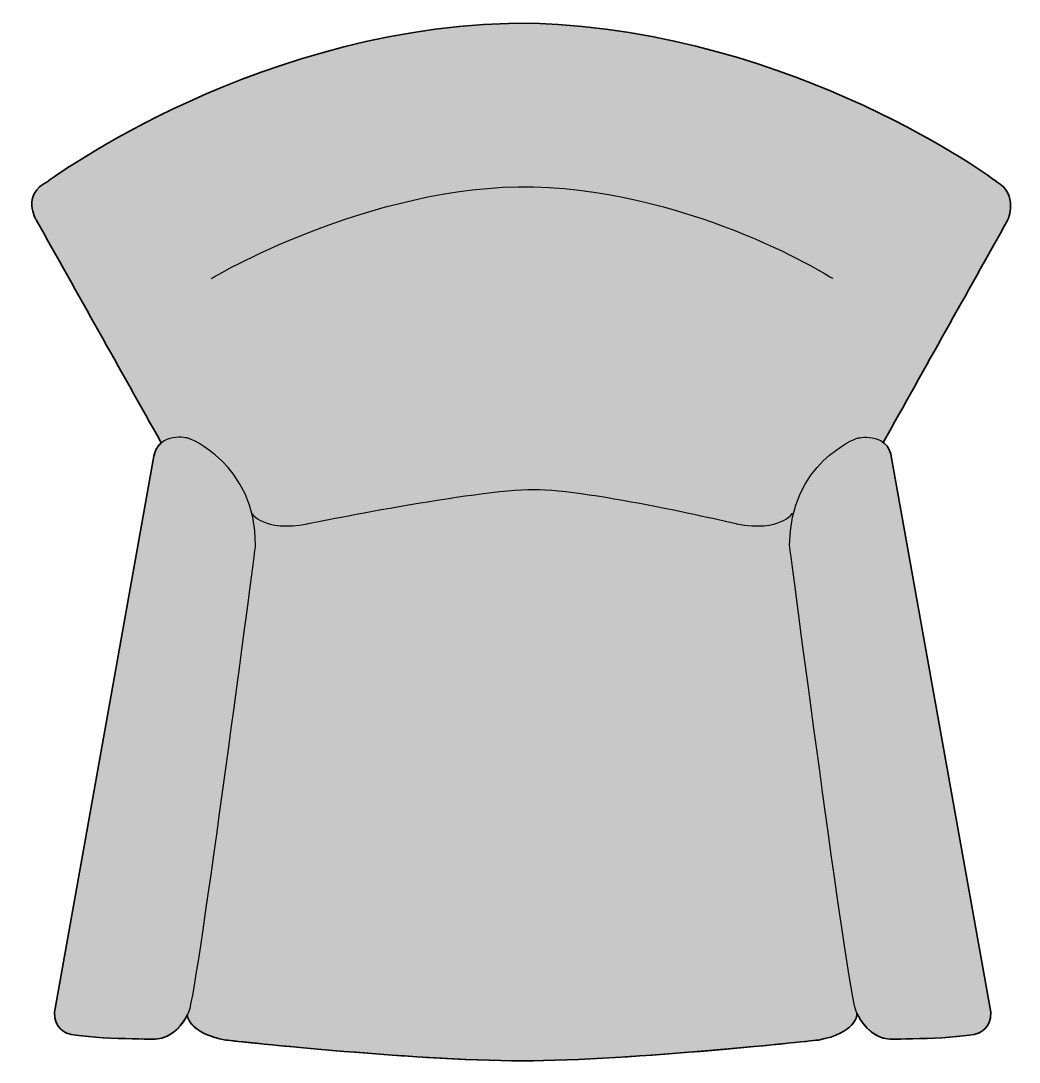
# Model space of a CAD drawing. Header units: millimetres. Extents: x 0 to 2578, y -1288 to 1042.
# Drawn here: x 65 to 978, y -1288 to -335 of the extents above; entities that cross this region are included whole.
import ezdxf

# ---------------------------------------------------------------- set-up
doc = ezdxf.new("R2010")
doc.units = ezdxf.units.MM
doc.layers.add('Blocks', color=7, linetype='Continuous')
doc.layers.add('Blocks$Fill', color=7, linetype='Continuous', true_color=0xffffff)
doc.layers.add('Blocks$Inner', color=7, linetype='Continuous', lineweight=25, true_color=0x007f00)
doc.layers.add('Blocks$Outline', color=7, linetype='Continuous', lineweight=35, true_color=0xff3f3f)

# ---------------------------------------------------------------- blocks, each defined once
blk = doc.blocks.new('CH445 Top')
at = {"layer": 'Blocks$Fill', "extrusion": (0, 0, -1)}
blk.add_hatch(color=256, dxfattribs=at).paths.add_polyline_path([(-319.87, 565.79), (-320.19, 565.54), (-320.5, 565.29), (-320.8, 565.02), (-321.11, 564.75), (-321.41, 564.47), (-321.7, 564.18), (-321.99, 563.88), (-322.27, 563.58), (-322.55, 563.26), (-322.83, 562.94), (-323.1, 562.61), (-323.36, 562.26), (-323.62, 561.91), (-323.87, 561.55), (-324.12, 561.18), (-324.36, 560.8), (-324.59, 560.41), (-324.82, 560.01), (-325.04, 559.6), (-325.25, 559.18), (-325.46, 558.75), (-325.66, 558.31), (-325.85, 557.86), (-326.04, 557.4), (-326.21, 556.93), (-326.38, 556.45), (-326.54, 555.95), (-326.7, 555.45), (-326.84, 554.93), (-326.98, 554.41), (-327.11, 553.87), (-327.23, 553.32), (-327.23, 553.3), (-418.15, 44.44), (-418.19, 43.74), (-418.2, 43.06), (-418.19, 42.4), (-418.17, 41.75), (-418.13, 41.12), (-418.07, 40.5), (-418, 39.9), (-417.92, 39.31), (-417.81, 38.73), (-417.7, 38.17), (-417.57, 37.63), (-417.43, 37.09), (-417.27, 36.58), (-417.1, 36.07), (-416.93, 35.58), (-416.74, 35.1), (-416.54, 34.64), (-416.33, 34.18), (-416.12, 33.74), (-415.89, 33.32), (-415.66, 32.9), (-415.42, 32.5), (-415.17, 32.11), (-414.92, 31.74), (-414.66, 31.37), (-414.4, 31.02), (-414.14, 30.68), (-413.87, 30.35), (-413.59, 30.03), (-413.32, 29.73), (-413.04, 29.43), (-412.76, 29.15), (-412.49, 28.87), (-412.21, 28.61), (-411.93, 28.36), (-411.65, 28.12), (-411.38, 27.89), (-411.1, 27.67), (-410.57, 27.26), (-410.05, 26.89), (-409.55, 26.55), (-409.07, 26.26), (-408.63, 26), (-408.22, 25.77), (-407.85, 25.58), (-407.52, 25.42), (-407.24, 25.3), (-407.02, 25.2), (-406.85, 25.13), (-406.72, 25.08), (-406.72, 25.08), (-405.9, 24.83), (-405.01, 24.6), (-404.06, 24.37), (-403.05, 24.15), (-400.85, 23.73), (-398.44, 23.34), (-395.82, 22.97), (-393.04, 22.63), (-387.01, 22.03), (-373.75, 21.09), (-359.97, 20.46), (-326.49, 19.8), (-325.76, 19.8), (-324.94, 19.84), (-324.13, 19.91), (-323.34, 20.01), (-322.55, 20.12), (-321.78, 20.26), (-321.01, 20.42), (-320.26, 20.6), (-319.52, 20.79), (-318.8, 21.01), (-318.08, 21.25), (-317.37, 21.5), (-316.68, 21.77), (-316, 22.06), (-315.33, 22.36), (-314.67, 22.68), (-314.02, 23.01), (-313.38, 23.36), (-312.76, 23.72), (-312.14, 24.09), (-311.54, 24.48), (-310.95, 24.87), (-310.37, 25.28), (-309.8, 25.7), (-309.24, 26.12), (-308.69, 26.56), (-308.16, 27), (-307.63, 27.45), (-307.12, 27.91), (-306.12, 28.85), (-305.17, 29.8), (-304.26, 30.77), (-303.4, 31.74), (-302.58, 32.72), (-301.8, 33.7), (-301.06, 34.68), (-300.37, 35.64), (-299.72, 36.59), (-299.12, 37.51), (-298.55, 38.41), (-298.03, 39.28), (-297.11, 40.89), (-296.36, 42.32), (-295.77, 43.52), (-295.68, 41.8), (-295.68, 41.8), (-295.67, 41.75), (-295.66, 41.61), (-295.64, 41.5), (-295.63, 41.38), (-295.6, 41.23), (-295.57, 41.07), (-295.53, 40.88), (-295.49, 40.68), (-295.43, 40.45), (-295.37, 40.21), (-295.29, 39.96), (-295.21, 39.68), (-295.11, 39.39), (-295, 39.09), (-294.88, 38.77), (-294.74, 38.44), (-294.59, 38.09), (-294.42, 37.73), (-294.24, 37.36), (-294.04, 36.98), (-293.82, 36.58), (-293.59, 36.18), (-293.33, 35.77), (-293.06, 35.35), (-292.76, 34.92), (-292.44, 34.48), (-292.1, 34.04), (-291.74, 33.59), (-291.36, 33.13), (-290.95, 32.67), (-290.51, 32.2), (-290.05, 31.73), (-289.56, 31.26), (-289.05, 30.78), (-288.5, 30.3), (-287.93, 29.82), (-287.33, 29.34), (-286.7, 28.86), (-286.03, 28.38), (-285.34, 27.91), (-284.61, 27.43), (-283.85, 26.95), (-283.05, 26.48), (-282.22, 26.01), (-281.36, 25.55), (-280.46, 25.09), (-279.52, 24.64), (-278.54, 24.19), (-277.52, 23.75), (-276.47, 23.32), (-275.38, 22.89), (-274.24, 22.47), (-273.06, 22.07), (-271.84, 21.67), (-269.28, 20.91), (-266.53, 20.19), (-263.6, 19.53), (-260.48, 18.92), (-260.47, 18.92), (-162.97, 9.48), (-74.6, 2.96), (-30.28, 0.79), (-9.31, 0.17), (10.41, -0.06), (30.12, 0.17), (51.09, 0.78), (95.45, 2.94), (183.95, 9.46), (281.66, 18.92), (284.6, 19.49), (287.38, 20.11), (290, 20.78), (292.45, 21.49), (294.75, 22.24), (295.84, 22.63), (296.9, 23.02), (297.92, 23.43), (298.91, 23.84), (299.86, 24.25), (300.77, 24.67), (301.66, 25.1), (302.51, 25.54), (303.33, 25.97), (304.11, 26.41), (304.87, 26.86), (305.59, 27.3), (306.29, 27.75), (306.95, 28.2), (307.59, 28.65), (308.2, 29.11), (308.78, 29.56), (309.34, 30.01), (309.87, 30.46), (310.37, 30.91), (310.85, 31.36), (311.31, 31.81), (311.74, 32.25), (312.15, 32.69), (312.53, 33.12), (312.9, 33.56), (313.24, 33.98), (313.56, 34.4), (313.87, 34.81), (314.15, 35.22), (314.42, 35.62), (314.66, 36.01), (314.9, 36.4), (315.11, 36.77), (315.31, 37.14), (315.49, 37.49), (315.66, 37.84), (315.81, 38.18), (315.95, 38.5), (316.08, 38.81), (316.19, 39.11), (316.29, 39.4), (316.38, 39.67), (316.47, 39.93), (316.54, 40.17), (316.6, 40.4), (316.65, 40.62), (316.7, 40.81), (316.74, 41), (316.77, 41.16), (316.81, 41.44), (316.84, 41.64), (317.59, 40.26), (318.48, 38.74), (319.51, 37.11), (320.07, 36.27), (320.67, 35.4), (321.3, 34.53), (321.97, 33.65), (322.68, 32.76), (323.42, 31.87), (324.2, 30.98), (325.01, 30.1), (325.86, 29.23), (326.74, 28.38), (327.66, 27.54), (328.62, 26.73), (329.11, 26.33), (329.61, 25.94), (330.12, 25.56), (330.64, 25.18), (331.17, 24.81), (331.71, 24.45), (332.25, 24.11), (332.81, 23.77), (333.37, 23.44), (333.95, 23.12), (334.53, 22.81), (335.12, 22.52), (335.73, 22.24), (336.34, 21.97), (336.96, 21.71), (337.59, 21.47), (338.23, 21.24), (338.88, 21.03), (339.54, 20.83), (340.21, 20.64), (340.88, 20.48), (341.57, 20.33), (342.27, 20.19), (342.97, 20.08), (343.69, 19.98), (344.41, 19.9), (345.15, 19.84), (345.89, 19.8), (345.9, 19.8), (356.19, 19.88), (380.1, 20.46), (393.88, 21.09), (407.14, 22.03), (413.17, 22.63), (415.95, 22.97), (418.57, 23.34), (420.98, 23.73), (423.18, 24.15), (424.19, 24.37), (425.14, 24.6), (426.03, 24.83), (426.85, 25.08), (426.85, 25.08), (426.98, 25.13), (427.15, 25.2), (427.37, 25.3), (427.65, 25.42), (427.98, 25.58), (428.35, 25.77), (428.76, 26), (429.2, 26.26), (429.68, 26.55), (430.18, 26.89), (430.7, 27.26), (431.23, 27.67), (431.51, 27.89), (431.78, 28.12), (432.06, 28.36), (432.34, 28.61), (432.62, 28.87), (432.89, 29.15), (433.17, 29.43), (433.45, 29.73), (433.72, 30.03), (434, 30.35), (434.27, 30.68), (434.53, 31.02), (434.79, 31.37), (435.05, 31.74), (435.3, 32.11), (435.55, 32.5), (435.79, 32.9), (436.02, 33.32), (436.25, 33.74), (436.46, 34.18), (436.67, 34.64), (436.87, 35.1), (437.06, 35.58), (437.23, 36.07), (437.4, 36.58), (437.56, 37.09), (437.7, 37.63), (437.83, 38.17), (437.94, 38.73), (438.05, 39.31), (438.13, 39.9), (438.2, 40.5), (438.26, 41.12), (438.3, 41.75), (438.32, 42.4), (438.33, 43.06), (438.32, 43.74), (438.28, 44.44), (438.28, 44.46), (347.36, 553.32), (347.25, 553.84), (347.12, 554.35), (347, 554.85), (346.86, 555.34), (346.72, 555.81), (346.57, 556.28), (346.41, 556.74), (346.24, 557.19), (346.07, 557.63), (345.89, 558.06), (345.71, 558.49), (345.52, 558.9), (345.32, 559.3), (345.12, 559.7), (344.91, 560.08), (344.69, 560.46), (344.47, 560.82), (344.24, 561.18), (344.01, 561.53), (343.77, 561.87), (343.53, 562.21), (343.28, 562.53), (343.03, 562.85), (342.77, 563.16), (342.51, 563.46), (342.24, 563.75), (341.97, 564.04), (341.7, 564.31), (341.42, 564.58), (341.13, 564.84), (340.85, 565.1), (340.56, 565.35), (455, 769.49), (455, 769.49), (455.15, 769.75), (455.33, 770.07), (455.56, 770.5), (455.83, 771.04), (456.14, 771.68), (456.47, 772.42), (456.82, 773.26), (457.17, 774.18), (457.52, 775.17), (457.85, 776.24), (458.01, 776.8), (458.16, 777.38), (458.3, 777.97), (458.43, 778.58), (458.56, 779.19), (458.67, 779.83), (458.76, 780.47), (458.85, 781.13), (458.91, 781.79), (458.96, 782.47), (458.99, 783.15), (459.01, 783.85), (459, 784.55), (458.97, 785.26), (458.92, 785.97), (458.84, 786.69), (458.74, 787.41), (458.68, 787.77), (458.61, 788.14), (458.54, 788.5), (458.46, 788.87), (458.37, 789.23), (458.27, 789.6), (458.17, 789.96), (458.06, 790.33), (457.94, 790.7), (457.81, 791.06), (457.67, 791.43), (457.53, 791.8), (457.38, 792.16), (457.22, 792.53), (457.05, 792.9), (456.87, 793.26), (456.68, 793.63), (456.49, 793.99), (456.28, 794.35), (456.07, 794.72), (455.84, 795.08), (455.61, 795.44), (455.36, 795.8), (455.11, 796.15), (454.84, 796.51), (454.57, 796.86), (454.28, 797.22), (453.98, 797.57), (453.68, 797.92), (453.36, 798.27), (453.03, 798.61), (452.69, 798.96), (452.34, 799.3), (451.97, 799.64), (451.6, 799.97), (451.21, 800.31), (450.81, 800.64), (450.4, 800.97), (449.97, 801.3), (449.53, 801.62), (449.08, 801.94), (448.62, 802.26), (447.66, 802.89), (446.64, 803.5), (445.57, 804.1), (444.44, 804.69), (444.43, 804.69), (442.17, 806.34), (435.48, 811), (424.61, 818.23), (409.76, 827.61), (391.15, 838.7), (368.99, 851.06), (343.51, 864.27), (329.59, 871.05), (314.91, 877.88), (299.51, 884.71), (283.42, 891.47), (266.65, 898.12), (249.25, 904.6), (231.22, 910.85), (212.61, 916.83), (193.43, 922.48), (173.72, 927.74), (153.5, 932.56), (132.8, 936.89), (111.65, 940.67), (90.06, 943.84), (68.08, 946.36), (45.72, 948.17), (34.41, 948.79), (23.02, 949.21), (11.55, 949.43), (0, 949.43), (-22.44, 948.3), (-44.52, 946.47), (-66.2, 943.98), (-87.47, 940.88), (-108.3, 937.23), (-128.67, 933.06), (-148.55, 928.44), (-167.94, 923.4), (-186.79, 917.99), (-205.1, 912.27), (-222.83, 906.28), (-239.97, 900.07), (-256.49, 893.69), (-272.37, 887.19), (-287.59, 880.62), (-302.12, 874.02), (-329.05, 860.94), (-352.97, 848.35), (-373.7, 836.63), (-391.06, 826.16), (-404.88, 817.35), (-414.97, 810.57), (-422.73, 805.08), (-423.26, 804.69), (-424.22, 804.1), (-425.14, 803.5), (-426.01, 802.89), (-426.83, 802.26), (-427.23, 801.94), (-427.62, 801.62), (-427.99, 801.3), (-428.36, 800.97), (-428.72, 800.64), (-429.06, 800.31), (-429.4, 799.97), (-429.73, 799.64), (-430.05, 799.3), (-430.35, 798.96), (-430.65, 798.61), (-430.94, 798.27), (-431.22, 797.92), (-431.5, 797.57), (-431.76, 797.22), (-432.01, 796.86), (-432.26, 796.51), (-432.5, 796.15), (-432.72, 795.8), (-432.94, 795.44), (-433.16, 795.08), (-433.36, 794.72), (-433.56, 794.35), (-433.75, 793.99), (-433.93, 793.63), (-434.1, 793.26), (-434.43, 792.53), (-434.72, 791.8), (-434.99, 791.06), (-435.23, 790.33), (-435.45, 789.6), (-435.64, 788.87), (-435.81, 788.14), (-435.95, 787.41), (-436.07, 786.69), (-436.17, 785.97), (-436.25, 785.26), (-436.31, 784.55), (-436.36, 783.85), (-436.38, 783.15), (-436.39, 782.47), (-436.39, 781.79), (-436.37, 781.13), (-436.34, 780.47), (-436.29, 779.83), (-436.23, 779.19), (-436.17, 778.58), (-436, 777.38), (-435.81, 776.24), (-435.59, 775.17), (-435.36, 774.18), (-435.12, 773.26), (-434.88, 772.42), (-434.64, 771.68), (-434.42, 771.04), (-434.23, 770.5), (-434.06, 770.07), (-433.85, 769.56), (-433.82, 769.49)], flags=0)
at = {"layer": 'Blocks$Inner'}
blk.add_line((295.77, 43.52), (295.68, 41.8), dxfattribs=at)
for points, degree in [([(-444.44, 804.69), (-444.44, 804.69), (-247.17, 951.63), (0, 949.43)], 3), ([(0, 949.43), (241.31, 941.33), (423.26, 804.69), (423.26, 804.69)], 3), ([(-455, 769.49), (-455, 769.49), (-469.08, 792.37), (-444.44, 804.69)], 3), ([(-294.86, 715.81), (-294.86, 715.81), (-151.26, 802.05), (0, 799.85)], 3), ([(423.26, 804.69), (444.2, 792.37), (433.82, 769.49), (433.82, 769.49)], 3), ([(0, 799.85), (151.26, 794.57), (273.68, 715.81), (273.68, 715.81)], 3), ([(-340.56, 565.35), (-455, 769.49)], 1), ([(433.82, 769.49), (319.87, 565.79)], 1), ([(295.68, 41.8), (295.68, 41.8), (294.8, 25.08), (260.48, 18.92)], 3), ([(260.48, 18.92), (260.48, 18.92), (78.17, -1.32), (-21.18, 0)], 3)]:
    blk.add_open_spline(points, degree=degree, dxfattribs=at)
for points, knots in [([(-315.1, 45.32), (-315.1, 45.32), (-324.77, 20.68), (-345.89, 19.8), (-345.89, 19.8), (-410.13, 19.8), (-426.85, 25.08), (-426.85, 25.08), (-439.16, 29.48), (-438.28, 44.44), (-438.28, 44.44), (-347.36, 553.32), (-347.36, 553.32), (-342.67, 575.9), (-315.98, 569.75), (-315.98, 569.75), (-315.98, 569.75), (-254.34, 547.03), (-254.34, 471.34), (-254.34, 471.34), (-307.4, 63.88), (-315.1, 45.32)], [0, 0, 0, 0, 1, 1, 1, 2, 2, 2, 3, 3, 3, 4, 4, 4, 5, 5, 5, 6, 6, 6, 7, 7, 7, 7]), ([(294.97, 45.32), (294.97, 45.32), (304.64, 20.68), (325.76, 19.8), (325.76, 19.8), (390, 19.8), (406.72, 25.08), (406.72, 25.08), (419.03, 29.48), (418.15, 44.44), (418.15, 44.44), (327.23, 553.32), (327.23, 553.32), (322.54, 575.9), (295.85, 569.75), (295.85, 569.75), (295.85, 569.75), (234.21, 547.03), (234.21, 471.34), (234.21, 471.34), (287.27, 63.88), (294.97, 45.32)], [0, 0, 0, 0, 1, 1, 1, 2, 2, 2, 3, 3, 3, 4, 4, 4, 5, 5, 5, 6, 6, 6, 7, 7, 7, 7]), ([(-258.09, 501.11), (-258.09, 501.11), (-247.34, 483.52), (-206.87, 491.44), (-206.87, 491.44), (-51.83, 523.11), (0, 522.67)], [0, 0, 0, 0, 1, 1, 1, 2, 2, 2, 2]), ([(0, 522.67), (51.83, 523.11), (185.69, 491.44), (185.69, 491.44), (226.16, 483.52), (236.92, 501.11), (236.92, 501.11)], [2, 2, 2, 2, 3, 3, 3, 4, 4, 4, 4]), ([(-316.86, 41.8), (-316.86, 41.8), (-315.98, 25.08), (-281.66, 18.92), (-281.66, 18.92), (-99.35, -1.32), (0, 0)], [0, 0, 0, 0, 1, 1, 1, 2, 2, 2, 2])]:
    blk.add_open_spline(points, degree=3, knots=knots, dxfattribs=at)
at = {"layer": 'Blocks$Outline'}
for points, knots in [([(-340.56, 565.35), (-378.7, 633.39), (-416.85, 701.44), (-455, 769.49), (-455, 769.49), (-469.08, 792.37), (-444.44, 804.69), (-444.44, 804.69), (-247.17, 951.63), (0, 949.43), (241.31, 941.33), (423.26, 804.69), (423.26, 804.69), (444.2, 792.37), (433.82, 769.49), (433.82, 769.49), (395.84, 701.59), (357.85, 633.69), (319.87, 565.79)], [-2.132626, -2.132626, -2.132626, -2.132626, 1, 1, 1, 2, 2, 2, 3, 3, 3, 4, 4, 4, 5, 5, 5, 6.009844, 6.009844, 6.009844, 6.009844]), ([(-316.84, 41.64), (-320.48, 34.73), (-329.91, 20.46), (-345.89, 19.8), (-345.89, 19.8), (-410.13, 19.8), (-426.85, 25.08), (-426.85, 25.08), (-439.16, 29.48), (-438.28, 44.44), (-438.28, 44.44), (-347.36, 553.32), (-347.36, 553.32), (-346.2, 558.92), (-343.68, 562.75), (-340.56, 565.35)], [0.243354, 0.243354, 0.243354, 0.243354, 1, 1, 1, 2, 2, 2, 3, 3, 3, 4, 4, 4, 4.247867, 4.247867, 4.247867, 4.247867]), ([(319.87, 565.79), (323.25, 563.19), (326, 559.24), (327.23, 553.32), (327.23, 553.32), (418.15, 44.44), (418.15, 44.44), (419.03, 29.48), (406.72, 25.08), (406.72, 25.08), (390, 19.8), (325.76, 19.8), (325.76, 19.8), (308.13, 20.53), (298.48, 37.82), (295.77, 43.52)], [-4.262381, -4.262381, -4.262381, -4.262381, -4, -4, -4, -3, -3, -3, -2, -2, -2, -1, -1, -1, -0.165195, -0.165195, -0.165195, -0.165195]), ([(-10.41, -0.06), (-111.53, 0.03), (-281.66, 18.92), (-281.66, 18.92), (-314.01, 24.72), (-316.64, 39.91), (-316.84, 41.64)], [-1.966015, -1.966015, -1.966015, -1.966015, -1, -1, -1, -0.057399, -0.057399, -0.057399, -0.057399]), ([(295.77, 43.52), (295.74, 42.94), (295.71, 42.37), (295.68, 41.8), (295.68, 41.8), (294.8, 25.08), (260.48, 18.92), (260.48, 18.92), (90.76, 0.08), (-10.41, -0.06)], [-1.723179, -1.723179, -1.723179, -1.723179, 0, 0, 0, 1, 1, 1, 1.964844, 1.964844, 1.964844, 1.964844])]:
    blk.add_open_spline(points, degree=3, knots=knots, dxfattribs=at)

msp = doc.modelspace()

# ---------------------------------------------------------------- block references
at = {"layer": 'Blocks'}
msp.add_blockref('CH445 Top', (533.61, -1286.77), dxfattribs=at)

doc.saveas('drawing.dxf')
